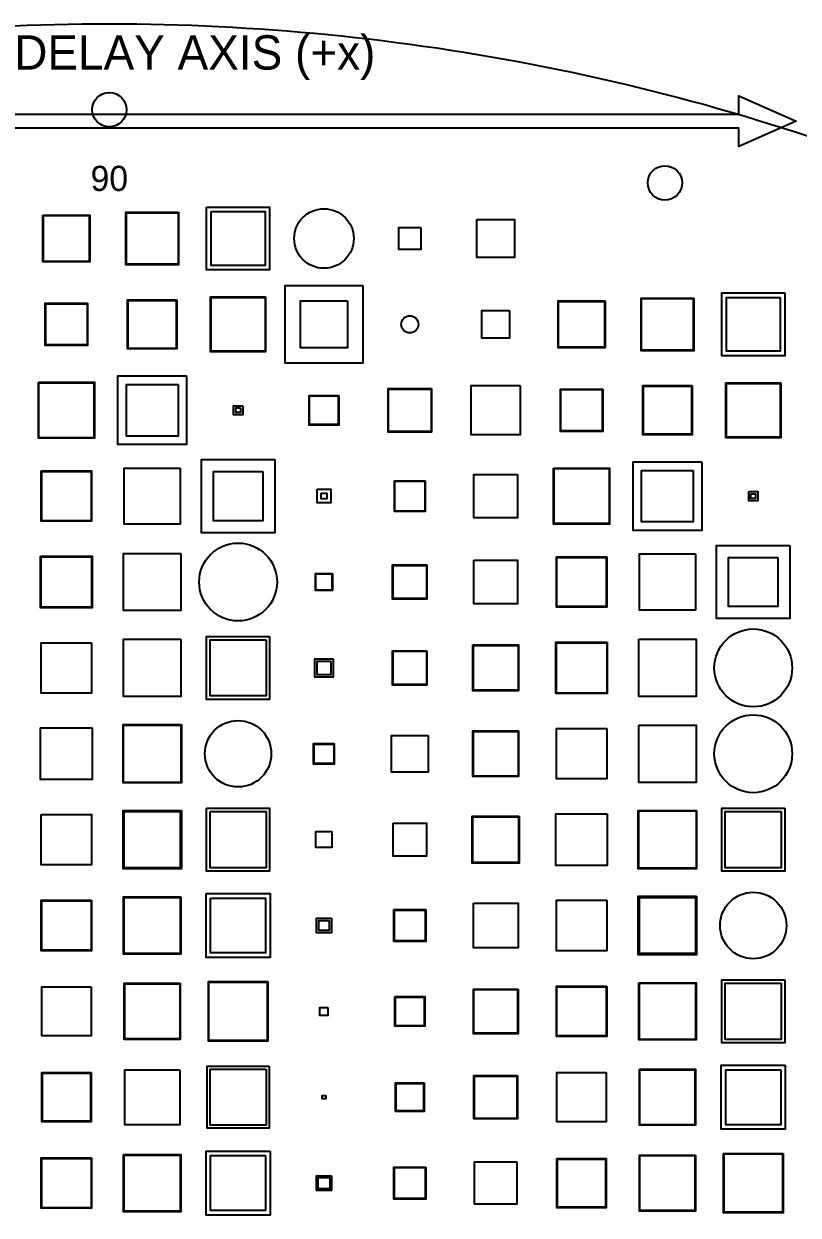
# Model space of a CAD drawing. Header units: millimetres. Extents: x -195 to 195, y -219 to 195.
# Drawn here: x -7.5 to 60.2, y 91 to 195 of the extents above; entities that cross this region are included whole.
import ezdxf
from ezdxf.enums import TextEntityAlignment as Align

# ---------------------------------------------------------------- set-up
doc = ezdxf.new("R2010")
doc.units = ezdxf.units.MM
for name, color, linetype in [('DRILL', 6, 'Continuous'), ('M1', 1, 'Continuous'), ('M2', 30, 'Continuous'), ('M3', 5, 'Continuous'), ('M4', 3, 'Continuous'), ('NPTH', 9, 'Continuous'), ('OUTLINE', 7, 'Continuous'), ('SILK_TOP', 7, 'Continuous')]:
    doc.layers.add(name, color=color, linetype=linetype)

msp = doc.modelspace()

# ---------------------------------------------------------------- linework, layer by layer
at = {"layer": 'DRILL'}
for centre, radius in [((18.75, 176.25), 2.6), ((26.25, 168.75), 0.75), ((11.25, 146.25), 3.4), ((56.25, 138.75), 3.4), ((56.25, 131.25), 3.4), ((11.25, 131.25), 2.9), ((56.25, 116.25), 2.9)]:
    msp.add_circle(centre, radius, dxfattribs=at)
at = {"layer": 'M1'}
for points in [[(-5.75, 178.25), (-1.75, 178.25), (-1.75, 174.25), (-5.75, 174.25)], [(6, 178.5), (6, 174), (1.5, 174), (1.5, 178.5)], [(8.9, 178.6), (13.6, 178.6), (13.6, 173.9), (8.9, 173.9)], [(27.2, 177.2), (27.2, 175.3), (25.3, 175.3), (25.3, 177.2)], [(32.1, 177.9), (35.4, 177.9), (35.4, 174.6), (32.1, 174.6)], [(5.9, 170.9), (5.9, 166.6), (1.6, 166.6), (1.6, 170.9)], [(13.6, 171.1), (13.6, 166.4), (8.9, 166.4), (8.9, 171.1)], [(20.8, 170.8), (20.8, 166.7), (16.7, 166.7), (16.7, 170.8)], [(43.25, 170.75), (43.25, 166.75), (39.25, 166.75), (39.25, 170.75)], [(51, 171), (51, 166.5), (46.5, 166.5), (46.5, 171)], [(58.6, 171.1), (58.6, 166.4), (53.9, 166.4), (53.9, 171.1)], [(-1.9, 170.6), (-1.9, 166.9), (-5.6, 166.9), (-5.6, 170.6)], [(34.95, 169.95), (34.95, 167.55), (32.55, 167.55), (32.55, 169.95)], [(-6.2, 163.7), (-1.3, 163.7), (-1.3, 158.8), (-6.2, 158.8)], [(6.75, 164.25), (6.75, 158.25), (0.75, 158.25), (0.75, 164.25)], [(35.9, 163.4), (35.9, 159.1), (31.6, 159.1), (31.6, 163.4)], [(50.9, 163.4), (50.9, 159.1), (46.6, 159.1), (46.6, 163.4)], [(58.6, 163.6), (58.6, 158.9), (53.9, 158.9), (53.9, 163.6)], [(20, 162.5), (20, 160), (17.5, 160), (17.5, 162.5)], [(28.1, 163.1), (28.1, 159.4), (24.4, 159.4), (24.4, 163.1)], [(43.1, 163.1), (43.1, 159.4), (39.4, 159.4), (39.4, 163.1)], [(11.65, 161.65), (11.65, 160.85), (10.85, 160.85), (10.85, 161.65)], [(6.2, 156.2), (6.2, 151.3), (1.3, 151.3), (1.3, 156.2)], [(38.8, 156.2), (43.7, 156.2), (43.7, 151.3), (38.8, 151.3)], [(51.75, 156.75), (51.75, 150.75), (45.75, 150.75), (45.75, 156.75)], [(-5.9, 155.9), (-1.6, 155.9), (-1.6, 151.6), (-5.9, 151.6)], [(13.4, 155.9), (13.4, 151.6), (9.1, 151.6), (9.1, 155.9)], [(27.6, 155.1), (27.6, 152.4), (24.9, 152.4), (24.9, 155.1)], [(35.65, 155.65), (35.65, 151.85), (31.85, 151.85), (31.85, 155.65)], [(18.5, 154), (19, 154), (19, 153.5), (18.5, 153.5)], [(55.85, 154.15), (56.65, 154.15), (56.65, 153.35), (55.85, 153.35)], [(-5.95, 148.45), (-1.55, 148.45), (-1.55, 144.05), (-5.95, 144.05)], [(6.25, 148.75), (6.25, 143.75), (1.25, 143.75), (1.25, 148.75)], [(31.85, 148.15), (35.65, 148.15), (35.65, 144.35), (31.85, 144.35)], [(43.4, 148.4), (43.4, 144.1), (39.1, 144.1), (39.1, 148.4)], [(51.2, 148.7), (51.2, 143.8), (46.3, 143.8), (46.3, 148.7)], [(58.4, 148.4), (58.4, 144.1), (54.1, 144.1), (54.1, 148.4)], [(19.45, 146.95), (19.45, 145.55), (18.05, 145.55), (18.05, 146.95)], [(27.7, 147.7), (27.7, 144.8), (24.8, 144.8), (24.8, 147.7)], [(-1.55, 140.95), (-1.55, 136.55), (-5.95, 136.55), (-5.95, 140.95)], [(6.25, 141.25), (6.25, 136.25), (1.25, 136.25), (1.25, 141.25)], [(13.7, 141.2), (13.7, 136.3), (8.8, 136.3), (8.8, 141.2)], [(31.8, 140.7), (35.7, 140.7), (35.7, 136.8), (31.8, 136.8)], [(43.45, 140.95), (43.45, 136.55), (39.05, 136.55), (39.05, 140.95)], [(46.25, 141.25), (51.25, 141.25), (51.25, 136.25), (46.25, 136.25)], [(19.55, 139.55), (19.55, 137.95), (17.95, 137.95), (17.95, 139.55)], [(27.7, 140.2), (27.7, 137.3), (24.8, 137.3), (24.8, 140.2)], [(-1.5, 133.5), (-1.5, 129), (-6, 129), (-6, 133.5)], [(6.25, 133.75), (6.25, 128.75), (1.25, 128.75), (1.25, 133.75)], [(35.7, 133.2), (35.7, 129.3), (31.8, 129.3), (31.8, 133.2)], [(43.45, 133.45), (43.45, 129.05), (39.05, 129.05), (39.05, 133.45)], [(46.25, 133.75), (51.25, 133.75), (51.25, 128.75), (46.25, 128.75)], [(19.65, 132.15), (19.65, 130.35), (17.85, 130.35), (17.85, 132.15)], [(27.85, 132.85), (27.85, 129.65), (24.65, 129.65), (24.65, 132.85)], [(-5.95, 125.95), (-1.55, 125.95), (-1.55, 121.55), (-5.95, 121.55)], [(6.2, 126.2), (6.2, 121.3), (1.3, 121.3), (1.3, 126.2)], [(8.8, 126.2), (13.7, 126.2), (13.7, 121.3), (8.8, 121.3)], [(43.5, 126), (43.5, 121.5), (39, 121.5), (39, 126)], [(51.25, 126.25), (51.25, 121.25), (46.25, 121.25), (46.25, 126.25)], [(58.7, 126.2), (58.7, 121.3), (53.8, 121.3), (53.8, 126.2)], [(24.8, 125.2), (27.7, 125.2), (27.7, 122.3), (24.8, 122.3)], [(35.75, 125.75), (35.75, 121.75), (31.75, 121.75), (31.75, 125.75)], [(19.45, 124.45), (19.45, 123.05), (18.05, 123.05), (18.05, 124.45)], [(6.25, 118.75), (6.25, 113.75), (1.25, 113.75), (1.25, 118.75)], [(8.45, 119.05), (14.05, 119.05), (14.05, 113.45), (8.45, 113.45)], [(51.2, 118.7), (51.2, 113.8), (46.3, 113.8), (46.3, 118.7)], [(-1.6, 118.4), (-1.6, 114.1), (-5.9, 114.1), (-5.9, 118.4)], [(27.65, 117.65), (27.65, 114.85), (24.85, 114.85), (24.85, 117.65)], [(31.8, 118.2), (35.7, 118.2), (35.7, 114.3), (31.8, 114.3)], [(43.45, 118.45), (43.45, 114.05), (39.05, 114.05), (39.05, 118.45)], [(19.4, 116.9), (19.4, 115.6), (18.1, 115.6), (18.1, 116.9)], [(-1.6, 110.9), (-1.6, 106.6), (-5.9, 106.6), (-5.9, 110.9)], [(6.2, 111.2), (6.2, 106.3), (1.3, 106.3), (1.3, 111.2)], [(13.8, 111.3), (13.8, 106.2), (8.7, 106.2), (8.7, 111.3)], [(35.7, 110.7), (35.7, 106.8), (31.8, 106.8), (31.8, 110.7)], [(43.4, 110.9), (43.4, 106.6), (39.1, 106.6), (39.1, 110.9)], [(46.25, 111.25), (51.25, 111.25), (51.25, 106.25), (46.25, 106.25)], [(58.7, 111.2), (58.7, 106.3), (53.8, 106.3), (53.8, 111.2)], [(25, 110), (27.5, 110), (27.5, 107.5), (25, 107.5)], [(19.1, 109.1), (19.1, 108.4), (18.4, 108.4), (18.4, 109.1)], [(59.05, 104.05), (59.05, 98.45), (53.45, 98.45), (53.45, 104.05)], [(-1.65, 103.35), (-1.65, 99.15), (-5.85, 99.15), (-5.85, 103.35)], [(6.15, 103.65), (6.15, 98.85), (1.35, 98.85), (1.35, 103.65)], [(13.7, 103.7), (13.7, 98.8), (8.8, 98.8), (8.8, 103.7)], [(35.6, 103.1), (35.6, 99.4), (31.9, 99.4), (31.9, 103.1)], [(43.4, 103.4), (43.4, 99.1), (39.1, 99.1), (39.1, 103.4)], [(46.3, 103.7), (51.2, 103.7), (51.2, 98.8), (46.3, 98.8)], [(27.45, 102.45), (27.45, 100.05), (25.05, 100.05), (25.05, 102.45)], [(18.9, 101.4), (18.9, 101.1), (18.6, 101.1), (18.6, 101.4)], [(-1.6, 95.9), (-1.6, 91.6), (-5.9, 91.6), (-5.9, 95.9)], [(1.25, 96.25), (6.25, 96.25), (6.25, 91.25), (1.25, 91.25)], [(13.65, 96.15), (13.65, 91.35), (8.85, 91.35), (8.85, 96.15)], [(39.15, 95.85), (43.35, 95.85), (43.35, 91.65), (39.15, 91.65)], [(51.2, 96.2), (51.2, 91.3), (46.3, 91.3), (46.3, 96.2)], [(58.8, 96.3), (58.8, 91.2), (53.7, 91.2), (53.7, 96.3)], [(27.65, 95.15), (27.65, 92.35), (24.85, 92.35), (24.85, 95.15)], [(35.6, 95.6), (35.6, 91.9), (31.9, 91.9), (31.9, 95.6)], [(19.25, 94.25), (19.25, 93.25), (18.25, 93.25), (18.25, 94.25)]]:
    msp.add_lwpolyline(points, close=True, dxfattribs=at)
at = {"layer": 'M2'}
for points in [[(8.5, 179), (14, 179), (14, 173.5), (8.5, 173.5)], [(-5.8, 178.3), (-1.7, 178.3), (-1.7, 174.2), (-5.8, 174.2)], [(6.05, 178.55), (6.05, 173.95), (1.45, 173.95), (1.45, 178.55)], [(27.2, 177.2), (27.2, 175.3), (25.3, 175.3), (25.3, 177.2)], [(32.1, 177.9), (35.4, 177.9), (35.4, 174.6), (32.1, 174.6)], [(22.15, 172.15), (22.15, 165.35), (15.35, 165.35), (15.35, 172.15)], [(5.85, 170.85), (5.85, 166.65), (1.65, 166.65), (1.65, 170.85)], [(13.65, 171.15), (13.65, 166.35), (8.85, 166.35), (8.85, 171.15)], [(43.3, 170.8), (43.3, 166.7), (39.2, 166.7), (39.2, 170.8)], [(51.05, 171.05), (51.05, 166.45), (46.45, 166.45), (46.45, 171.05)], [(59, 171.5), (59, 166), (53.5, 166), (53.5, 171.5)], [(-1.95, 170.55), (-1.95, 166.95), (-5.55, 166.95), (-5.55, 170.55)], [(34.95, 169.95), (34.95, 167.55), (32.55, 167.55), (32.55, 169.95)], [(-6.15, 163.65), (-1.35, 163.65), (-1.35, 158.85), (-6.15, 158.85)], [(6, 163.5), (6, 159), (1.5, 159), (1.5, 163.5)], [(35.9, 163.4), (35.9, 159.1), (31.6, 159.1), (31.6, 163.4)], [(58.65, 163.65), (58.65, 158.85), (53.85, 158.85), (53.85, 163.65)], [(20.05, 162.55), (20.05, 159.95), (17.45, 159.95), (17.45, 162.55)], [(28.15, 163.15), (28.15, 159.35), (24.35, 159.35), (24.35, 163.15)], [(43.05, 163.05), (43.05, 159.45), (39.45, 159.45), (39.45, 163.05)], [(50.85, 163.35), (50.85, 159.15), (46.65, 159.15), (46.65, 163.35)], [(11.45, 161.45), (11.45, 161.05), (11.05, 161.05), (11.05, 161.45)], [(6.2, 156.2), (6.2, 151.3), (1.3, 151.3), (1.3, 156.2)], [(14.45, 156.95), (14.45, 150.55), (8.05, 150.55), (8.05, 156.95)], [(38.85, 156.15), (43.65, 156.15), (43.65, 151.35), (38.85, 151.35)], [(-5.95, 155.95), (-1.55, 155.95), (-1.55, 151.55), (-5.95, 151.55)], [(27.55, 155.05), (27.55, 152.45), (24.95, 152.45), (24.95, 155.05)], [(35.65, 155.65), (35.65, 151.85), (31.85, 151.85), (31.85, 155.65)], [(51, 156), (51, 151.5), (46.5, 151.5), (46.5, 156)], [(18.15, 154.35), (19.35, 154.35), (19.35, 153.15), (18.15, 153.15)], [(56.05, 153.95), (56.45, 153.95), (56.45, 153.55), (56.05, 153.55)], [(59.45, 149.45), (59.45, 143.05), (53.05, 143.05), (53.05, 149.45)], [(-6, 148.5), (-1.5, 148.5), (-1.5, 144), (-6, 144)], [(6.25, 148.75), (6.25, 143.75), (1.25, 143.75), (1.25, 148.75)], [(31.85, 148.15), (35.65, 148.15), (35.65, 144.35), (31.85, 144.35)], [(43.45, 148.45), (43.45, 144.05), (39.05, 144.05), (39.05, 148.45)], [(51.2, 148.7), (51.2, 143.8), (46.3, 143.8), (46.3, 148.7)], [(19.5, 147), (19.5, 145.5), (18, 145.5), (18, 147)], [(27.75, 147.75), (27.75, 144.75), (24.75, 144.75), (24.75, 147.75)], [(-1.55, 140.95), (-1.55, 136.55), (-5.95, 136.55), (-5.95, 140.95)], [(6.25, 141.25), (6.25, 136.25), (1.25, 136.25), (1.25, 141.25)], [(14, 141.5), (14, 136), (8.5, 136), (8.5, 141.5)], [(31.75, 140.75), (35.75, 140.75), (35.75, 136.75), (31.75, 136.75)], [(43.5, 141), (43.5, 136.5), (39, 136.5), (39, 141)], [(46.25, 141.25), (51.25, 141.25), (51.25, 136.25), (46.25, 136.25)], [(27.75, 140.25), (27.75, 137.25), (24.75, 137.25), (24.75, 140.25)], [(19.35, 139.35), (19.35, 138.15), (18.15, 138.15), (18.15, 139.35)], [(-1.5, 133.5), (-1.5, 129), (-6, 129), (-6, 133.5)], [(6.3, 133.8), (6.3, 128.7), (1.2, 128.7), (1.2, 133.8)], [(35.75, 133.25), (35.75, 129.25), (31.75, 129.25), (31.75, 133.25)], [(43.45, 133.45), (43.45, 129.05), (39.05, 129.05), (39.05, 133.45)], [(46.25, 133.75), (51.25, 133.75), (51.25, 128.75), (46.25, 128.75)], [(27.85, 132.85), (27.85, 129.65), (24.65, 129.65), (24.65, 132.85)], [(19.6, 132.1), (19.6, 130.4), (17.9, 130.4), (17.9, 132.1)], [(-5.95, 125.95), (-1.55, 125.95), (-1.55, 121.55), (-5.95, 121.55)], [(6.3, 126.3), (6.3, 121.2), (1.2, 121.2), (1.2, 126.3)], [(8.5, 126.5), (14, 126.5), (14, 121), (8.5, 121)], [(43.5, 126), (43.5, 121.5), (39, 121.5), (39, 126)], [(51.3, 126.3), (51.3, 121.2), (46.2, 121.2), (46.2, 126.3)], [(59, 126.5), (59, 121), (53.5, 121), (53.5, 126.5)], [(24.8, 125.2), (27.7, 125.2), (27.7, 122.3), (24.8, 122.3)], [(35.8, 125.8), (35.8, 121.7), (31.7, 121.7), (31.7, 125.8)], [(19.45, 124.45), (19.45, 123.05), (18.05, 123.05), (18.05, 124.45)], [(6.2, 118.7), (6.2, 113.8), (1.3, 113.8), (1.3, 118.7)], [(8.85, 118.65), (13.65, 118.65), (13.65, 113.85), (8.85, 113.85)], [(51.3, 118.8), (51.3, 113.7), (46.2, 113.7), (46.2, 118.8)], [(-1.55, 118.45), (-1.55, 114.05), (-5.95, 114.05), (-5.95, 118.45)], [(27.6, 117.6), (27.6, 114.9), (24.9, 114.9), (24.9, 117.6)], [(31.8, 118.2), (35.7, 118.2), (35.7, 114.3), (31.8, 114.3)], [(43.45, 118.45), (43.45, 114.05), (39.05, 114.05), (39.05, 118.45)], [(19.2, 116.7), (19.2, 115.8), (18.3, 115.8), (18.3, 116.7)], [(13.85, 111.35), (13.85, 106.15), (8.65, 106.15), (8.65, 111.35)], [(59, 111.5), (59, 106), (53.5, 106), (53.5, 111.5)], [(-1.6, 110.9), (-1.6, 106.6), (-5.9, 106.6), (-5.9, 110.9)], [(6.15, 111.15), (6.15, 106.35), (1.35, 106.35), (1.35, 111.15)], [(35.65, 110.65), (35.65, 106.85), (31.85, 106.85), (31.85, 110.65)], [(43.45, 110.95), (43.45, 106.55), (39.05, 106.55), (39.05, 110.95)], [(46.3, 111.2), (51.2, 111.2), (51.2, 106.3), (46.3, 106.3)], [(24.95, 110.05), (27.55, 110.05), (27.55, 107.45), (24.95, 107.45)], [(19.1, 109.1), (19.1, 108.4), (18.4, 108.4), (18.4, 109.1)], [(-1.6, 103.4), (-1.6, 99.1), (-5.9, 99.1), (-5.9, 103.4)], [(6.15, 103.65), (6.15, 98.85), (1.35, 98.85), (1.35, 103.65)], [(13.95, 103.95), (13.95, 98.55), (8.55, 98.55), (8.55, 103.95)], [(35.65, 103.15), (35.65, 99.35), (31.85, 99.35), (31.85, 103.15)], [(43.4, 103.4), (43.4, 99.1), (39.1, 99.1), (39.1, 103.4)], [(46.35, 103.65), (51.15, 103.65), (51.15, 98.85), (46.35, 98.85)], [(58.65, 103.65), (58.65, 98.85), (53.85, 98.85), (53.85, 103.65)], [(27.5, 102.5), (27.5, 100), (25, 100), (25, 102.5)], [(18.9, 101.4), (18.9, 101.1), (18.6, 101.1), (18.6, 101.4)], [(-1.55, 95.95), (-1.55, 91.55), (-5.95, 91.55), (-5.95, 95.95)], [(1.3, 96.2), (6.2, 96.2), (6.2, 91.3), (1.3, 91.3)], [(14.05, 96.55), (14.05, 90.95), (8.45, 90.95), (8.45, 96.55)], [(39.1, 95.9), (43.4, 95.9), (43.4, 91.6), (39.1, 91.6)], [(51.15, 96.15), (51.15, 91.35), (46.35, 91.35), (46.35, 96.15)], [(58.85, 96.35), (58.85, 91.15), (53.65, 91.15), (53.65, 96.35)], [(27.6, 95.1), (27.6, 92.4), (24.9, 92.4), (24.9, 95.1)], [(35.6, 95.6), (35.6, 91.9), (31.9, 91.9), (31.9, 95.6)], [(19.4, 94.4), (19.4, 93.1), (18.1, 93.1), (18.1, 94.4)]]:
    msp.add_lwpolyline(points, close=True, dxfattribs=at)
at = {"layer": 'M3'}
for points in [[(-5.75, 178.25), (-1.75, 178.25), (-1.75, 174.25), (-5.75, 174.25)], [(6, 178.5), (6, 174), (1.5, 174), (1.5, 178.5)], [(8.9, 178.6), (13.6, 178.6), (13.6, 173.9), (8.9, 173.9)], [(27.2, 177.2), (27.2, 175.3), (25.3, 175.3), (25.3, 177.2)], [(32.1, 177.9), (35.4, 177.9), (35.4, 174.6), (32.1, 174.6)], [(5.9, 170.9), (5.9, 166.6), (1.6, 166.6), (1.6, 170.9)], [(13.6, 171.1), (13.6, 166.4), (8.9, 166.4), (8.9, 171.1)], [(20.8, 170.8), (20.8, 166.7), (16.7, 166.7), (16.7, 170.8)], [(43.25, 170.75), (43.25, 166.75), (39.25, 166.75), (39.25, 170.75)], [(51, 171), (51, 166.5), (46.5, 166.5), (46.5, 171)], [(58.6, 171.1), (58.6, 166.4), (53.9, 166.4), (53.9, 171.1)], [(-1.9, 170.6), (-1.9, 166.9), (-5.6, 166.9), (-5.6, 170.6)], [(34.95, 169.95), (34.95, 167.55), (32.55, 167.55), (32.55, 169.95)], [(-6.2, 163.7), (-1.3, 163.7), (-1.3, 158.8), (-6.2, 158.8)], [(6.75, 164.25), (6.75, 158.25), (0.75, 158.25), (0.75, 164.25)], [(35.9, 163.4), (35.9, 159.1), (31.6, 159.1), (31.6, 163.4)], [(50.9, 163.4), (50.9, 159.1), (46.6, 159.1), (46.6, 163.4)], [(58.6, 163.6), (58.6, 158.9), (53.9, 158.9), (53.9, 163.6)], [(20, 162.5), (20, 160), (17.5, 160), (17.5, 162.5)], [(28.1, 163.1), (28.1, 159.4), (24.4, 159.4), (24.4, 163.1)], [(43.1, 163.1), (43.1, 159.4), (39.4, 159.4), (39.4, 163.1)], [(11.65, 161.65), (11.65, 160.85), (10.85, 160.85), (10.85, 161.65)], [(6.2, 156.2), (6.2, 151.3), (1.3, 151.3), (1.3, 156.2)], [(38.8, 156.2), (43.7, 156.2), (43.7, 151.3), (38.8, 151.3)], [(51.75, 156.75), (51.75, 150.75), (45.75, 150.75), (45.75, 156.75)], [(-5.9, 155.9), (-1.6, 155.9), (-1.6, 151.6), (-5.9, 151.6)], [(13.4, 155.9), (13.4, 151.6), (9.1, 151.6), (9.1, 155.9)], [(27.6, 155.1), (27.6, 152.4), (24.9, 152.4), (24.9, 155.1)], [(35.65, 155.65), (35.65, 151.85), (31.85, 151.85), (31.85, 155.65)], [(18.5, 154), (19, 154), (19, 153.5), (18.5, 153.5)], [(55.85, 154.15), (56.65, 154.15), (56.65, 153.35), (55.85, 153.35)], [(-5.95, 148.45), (-1.55, 148.45), (-1.55, 144.05), (-5.95, 144.05)], [(6.25, 148.75), (6.25, 143.75), (1.25, 143.75), (1.25, 148.75)], [(31.85, 148.15), (35.65, 148.15), (35.65, 144.35), (31.85, 144.35)], [(43.4, 148.4), (43.4, 144.1), (39.1, 144.1), (39.1, 148.4)], [(51.2, 148.7), (51.2, 143.8), (46.3, 143.8), (46.3, 148.7)], [(58.4, 148.4), (58.4, 144.1), (54.1, 144.1), (54.1, 148.4)], [(19.45, 146.95), (19.45, 145.55), (18.05, 145.55), (18.05, 146.95)], [(27.7, 147.7), (27.7, 144.8), (24.8, 144.8), (24.8, 147.7)], [(-1.55, 140.95), (-1.55, 136.55), (-5.95, 136.55), (-5.95, 140.95)], [(6.25, 141.25), (6.25, 136.25), (1.25, 136.25), (1.25, 141.25)], [(13.7, 141.2), (13.7, 136.3), (8.8, 136.3), (8.8, 141.2)], [(31.8, 140.7), (35.7, 140.7), (35.7, 136.8), (31.8, 136.8)], [(43.45, 140.95), (43.45, 136.55), (39.05, 136.55), (39.05, 140.95)], [(46.25, 141.25), (51.25, 141.25), (51.25, 136.25), (46.25, 136.25)], [(19.55, 139.55), (19.55, 137.95), (17.95, 137.95), (17.95, 139.55)], [(27.7, 140.2), (27.7, 137.3), (24.8, 137.3), (24.8, 140.2)], [(-1.5, 133.5), (-1.5, 129), (-6, 129), (-6, 133.5)], [(6.25, 133.75), (6.25, 128.75), (1.25, 128.75), (1.25, 133.75)], [(35.7, 133.2), (35.7, 129.3), (31.8, 129.3), (31.8, 133.2)], [(43.45, 133.45), (43.45, 129.05), (39.05, 129.05), (39.05, 133.45)], [(46.25, 133.75), (51.25, 133.75), (51.25, 128.75), (46.25, 128.75)], [(19.65, 132.15), (19.65, 130.35), (17.85, 130.35), (17.85, 132.15)], [(27.85, 132.85), (27.85, 129.65), (24.65, 129.65), (24.65, 132.85)], [(-5.95, 125.95), (-1.55, 125.95), (-1.55, 121.55), (-5.95, 121.55)], [(6.2, 126.2), (6.2, 121.3), (1.3, 121.3), (1.3, 126.2)], [(8.8, 126.2), (13.7, 126.2), (13.7, 121.3), (8.8, 121.3)], [(43.5, 126), (43.5, 121.5), (39, 121.5), (39, 126)], [(51.25, 126.25), (51.25, 121.25), (46.25, 121.25), (46.25, 126.25)], [(58.7, 126.2), (58.7, 121.3), (53.8, 121.3), (53.8, 126.2)], [(24.8, 125.2), (27.7, 125.2), (27.7, 122.3), (24.8, 122.3)], [(35.75, 125.75), (35.75, 121.75), (31.75, 121.75), (31.75, 125.75)], [(19.45, 124.45), (19.45, 123.05), (18.05, 123.05), (18.05, 124.45)], [(6.25, 118.75), (6.25, 113.75), (1.25, 113.75), (1.25, 118.75)], [(8.45, 119.05), (14.05, 119.05), (14.05, 113.45), (8.45, 113.45)], [(51.2, 118.7), (51.2, 113.8), (46.3, 113.8), (46.3, 118.7)], [(-1.6, 118.4), (-1.6, 114.1), (-5.9, 114.1), (-5.9, 118.4)], [(27.65, 117.65), (27.65, 114.85), (24.85, 114.85), (24.85, 117.65)], [(31.8, 118.2), (35.7, 118.2), (35.7, 114.3), (31.8, 114.3)], [(43.45, 118.45), (43.45, 114.05), (39.05, 114.05), (39.05, 118.45)], [(19.4, 116.9), (19.4, 115.6), (18.1, 115.6), (18.1, 116.9)], [(-1.6, 110.9), (-1.6, 106.6), (-5.9, 106.6), (-5.9, 110.9)], [(6.2, 111.2), (6.2, 106.3), (1.3, 106.3), (1.3, 111.2)], [(13.8, 111.3), (13.8, 106.2), (8.7, 106.2), (8.7, 111.3)], [(35.7, 110.7), (35.7, 106.8), (31.8, 106.8), (31.8, 110.7)], [(43.4, 110.9), (43.4, 106.6), (39.1, 106.6), (39.1, 110.9)], [(46.25, 111.25), (51.25, 111.25), (51.25, 106.25), (46.25, 106.25)], [(58.7, 111.2), (58.7, 106.3), (53.8, 106.3), (53.8, 111.2)], [(25, 110), (27.5, 110), (27.5, 107.5), (25, 107.5)], [(19.1, 109.1), (19.1, 108.4), (18.4, 108.4), (18.4, 109.1)], [(59.05, 104.05), (59.05, 98.45), (53.45, 98.45), (53.45, 104.05)], [(-1.65, 103.35), (-1.65, 99.15), (-5.85, 99.15), (-5.85, 103.35)], [(6.15, 103.65), (6.15, 98.85), (1.35, 98.85), (1.35, 103.65)], [(13.7, 103.7), (13.7, 98.8), (8.8, 98.8), (8.8, 103.7)], [(35.6, 103.1), (35.6, 99.4), (31.9, 99.4), (31.9, 103.1)], [(43.4, 103.4), (43.4, 99.1), (39.1, 99.1), (39.1, 103.4)], [(46.3, 103.7), (51.2, 103.7), (51.2, 98.8), (46.3, 98.8)], [(27.45, 102.45), (27.45, 100.05), (25.05, 100.05), (25.05, 102.45)], [(18.9, 101.4), (18.9, 101.1), (18.6, 101.1), (18.6, 101.4)], [(-1.6, 95.9), (-1.6, 91.6), (-5.9, 91.6), (-5.9, 95.9)], [(1.25, 96.25), (6.25, 96.25), (6.25, 91.25), (1.25, 91.25)], [(13.65, 96.15), (13.65, 91.35), (8.85, 91.35), (8.85, 96.15)], [(39.15, 95.85), (43.35, 95.85), (43.35, 91.65), (39.15, 91.65)], [(51.2, 96.2), (51.2, 91.3), (46.3, 91.3), (46.3, 96.2)], [(58.8, 96.3), (58.8, 91.2), (53.7, 91.2), (53.7, 96.3)], [(27.65, 95.15), (27.65, 92.35), (24.85, 92.35), (24.85, 95.15)], [(35.6, 95.6), (35.6, 91.9), (31.9, 91.9), (31.9, 95.6)], [(19.25, 94.25), (19.25, 93.25), (18.25, 93.25), (18.25, 94.25)]]:
    msp.add_lwpolyline(points, close=True, dxfattribs=at)
at = {"layer": 'M4'}
for points in [[(8.5, 179), (14, 179), (14, 173.5), (8.5, 173.5)], [(-5.8, 178.3), (-1.7, 178.3), (-1.7, 174.2), (-5.8, 174.2)], [(6.05, 178.55), (6.05, 173.95), (1.45, 173.95), (1.45, 178.55)], [(27.2, 177.2), (27.2, 175.3), (25.3, 175.3), (25.3, 177.2)], [(32.1, 177.9), (35.4, 177.9), (35.4, 174.6), (32.1, 174.6)], [(22.15, 172.15), (22.15, 165.35), (15.35, 165.35), (15.35, 172.15)], [(5.85, 170.85), (5.85, 166.65), (1.65, 166.65), (1.65, 170.85)], [(13.65, 171.15), (13.65, 166.35), (8.85, 166.35), (8.85, 171.15)], [(43.3, 170.8), (43.3, 166.7), (39.2, 166.7), (39.2, 170.8)], [(51.05, 171.05), (51.05, 166.45), (46.45, 166.45), (46.45, 171.05)], [(59, 171.5), (59, 166), (53.5, 166), (53.5, 171.5)], [(-1.95, 170.55), (-1.95, 166.95), (-5.55, 166.95), (-5.55, 170.55)], [(34.95, 169.95), (34.95, 167.55), (32.55, 167.55), (32.55, 169.95)], [(-6.15, 163.65), (-1.35, 163.65), (-1.35, 158.85), (-6.15, 158.85)], [(6, 163.5), (6, 159), (1.5, 159), (1.5, 163.5)], [(35.9, 163.4), (35.9, 159.1), (31.6, 159.1), (31.6, 163.4)], [(58.65, 163.65), (58.65, 158.85), (53.85, 158.85), (53.85, 163.65)], [(20.05, 162.55), (20.05, 159.95), (17.45, 159.95), (17.45, 162.55)], [(28.15, 163.15), (28.15, 159.35), (24.35, 159.35), (24.35, 163.15)], [(43.05, 163.05), (43.05, 159.45), (39.45, 159.45), (39.45, 163.05)], [(50.85, 163.35), (50.85, 159.15), (46.65, 159.15), (46.65, 163.35)], [(11.45, 161.45), (11.45, 161.05), (11.05, 161.05), (11.05, 161.45)], [(6.2, 156.2), (6.2, 151.3), (1.3, 151.3), (1.3, 156.2)], [(14.45, 156.95), (14.45, 150.55), (8.05, 150.55), (8.05, 156.95)], [(38.85, 156.15), (43.65, 156.15), (43.65, 151.35), (38.85, 151.35)], [(-5.95, 155.95), (-1.55, 155.95), (-1.55, 151.55), (-5.95, 151.55)], [(27.55, 155.05), (27.55, 152.45), (24.95, 152.45), (24.95, 155.05)], [(35.65, 155.65), (35.65, 151.85), (31.85, 151.85), (31.85, 155.65)], [(51, 156), (51, 151.5), (46.5, 151.5), (46.5, 156)], [(18.15, 154.35), (19.35, 154.35), (19.35, 153.15), (18.15, 153.15)], [(56.05, 153.95), (56.45, 153.95), (56.45, 153.55), (56.05, 153.55)], [(59.45, 149.45), (59.45, 143.05), (53.05, 143.05), (53.05, 149.45)], [(-6, 148.5), (-1.5, 148.5), (-1.5, 144), (-6, 144)], [(6.25, 148.75), (6.25, 143.75), (1.25, 143.75), (1.25, 148.75)], [(31.85, 148.15), (35.65, 148.15), (35.65, 144.35), (31.85, 144.35)], [(43.45, 148.45), (43.45, 144.05), (39.05, 144.05), (39.05, 148.45)], [(51.2, 148.7), (51.2, 143.8), (46.3, 143.8), (46.3, 148.7)], [(19.5, 147), (19.5, 145.5), (18, 145.5), (18, 147)], [(27.75, 147.75), (27.75, 144.75), (24.75, 144.75), (24.75, 147.75)], [(-1.55, 140.95), (-1.55, 136.55), (-5.95, 136.55), (-5.95, 140.95)], [(6.25, 141.25), (6.25, 136.25), (1.25, 136.25), (1.25, 141.25)], [(14, 141.5), (14, 136), (8.5, 136), (8.5, 141.5)], [(31.75, 140.75), (35.75, 140.75), (35.75, 136.75), (31.75, 136.75)], [(43.5, 141), (43.5, 136.5), (39, 136.5), (39, 141)], [(46.25, 141.25), (51.25, 141.25), (51.25, 136.25), (46.25, 136.25)], [(27.75, 140.25), (27.75, 137.25), (24.75, 137.25), (24.75, 140.25)], [(19.35, 139.35), (19.35, 138.15), (18.15, 138.15), (18.15, 139.35)], [(-1.5, 133.5), (-1.5, 129), (-6, 129), (-6, 133.5)], [(6.3, 133.8), (6.3, 128.7), (1.2, 128.7), (1.2, 133.8)], [(35.75, 133.25), (35.75, 129.25), (31.75, 129.25), (31.75, 133.25)], [(43.45, 133.45), (43.45, 129.05), (39.05, 129.05), (39.05, 133.45)], [(46.25, 133.75), (51.25, 133.75), (51.25, 128.75), (46.25, 128.75)], [(27.85, 132.85), (27.85, 129.65), (24.65, 129.65), (24.65, 132.85)], [(19.6, 132.1), (19.6, 130.4), (17.9, 130.4), (17.9, 132.1)], [(-5.95, 125.95), (-1.55, 125.95), (-1.55, 121.55), (-5.95, 121.55)], [(6.3, 126.3), (6.3, 121.2), (1.2, 121.2), (1.2, 126.3)], [(8.5, 126.5), (14, 126.5), (14, 121), (8.5, 121)], [(43.5, 126), (43.5, 121.5), (39, 121.5), (39, 126)], [(51.3, 126.3), (51.3, 121.2), (46.2, 121.2), (46.2, 126.3)], [(59, 126.5), (59, 121), (53.5, 121), (53.5, 126.5)], [(24.8, 125.2), (27.7, 125.2), (27.7, 122.3), (24.8, 122.3)], [(35.8, 125.8), (35.8, 121.7), (31.7, 121.7), (31.7, 125.8)], [(19.45, 124.45), (19.45, 123.05), (18.05, 123.05), (18.05, 124.45)], [(6.2, 118.7), (6.2, 113.8), (1.3, 113.8), (1.3, 118.7)], [(8.85, 118.65), (13.65, 118.65), (13.65, 113.85), (8.85, 113.85)], [(51.3, 118.8), (51.3, 113.7), (46.2, 113.7), (46.2, 118.8)], [(-1.55, 118.45), (-1.55, 114.05), (-5.95, 114.05), (-5.95, 118.45)], [(27.6, 117.6), (27.6, 114.9), (24.9, 114.9), (24.9, 117.6)], [(31.8, 118.2), (35.7, 118.2), (35.7, 114.3), (31.8, 114.3)], [(43.45, 118.45), (43.45, 114.05), (39.05, 114.05), (39.05, 118.45)], [(19.2, 116.7), (19.2, 115.8), (18.3, 115.8), (18.3, 116.7)], [(13.85, 111.35), (13.85, 106.15), (8.65, 106.15), (8.65, 111.35)], [(59, 111.5), (59, 106), (53.5, 106), (53.5, 111.5)], [(-1.6, 110.9), (-1.6, 106.6), (-5.9, 106.6), (-5.9, 110.9)], [(6.15, 111.15), (6.15, 106.35), (1.35, 106.35), (1.35, 111.15)], [(35.65, 110.65), (35.65, 106.85), (31.85, 106.85), (31.85, 110.65)], [(43.45, 110.95), (43.45, 106.55), (39.05, 106.55), (39.05, 110.95)], [(46.3, 111.2), (51.2, 111.2), (51.2, 106.3), (46.3, 106.3)], [(24.95, 110.05), (27.55, 110.05), (27.55, 107.45), (24.95, 107.45)], [(19.1, 109.1), (19.1, 108.4), (18.4, 108.4), (18.4, 109.1)], [(-1.6, 103.4), (-1.6, 99.1), (-5.9, 99.1), (-5.9, 103.4)], [(6.15, 103.65), (6.15, 98.85), (1.35, 98.85), (1.35, 103.65)], [(13.95, 103.95), (13.95, 98.55), (8.55, 98.55), (8.55, 103.95)], [(35.65, 103.15), (35.65, 99.35), (31.85, 99.35), (31.85, 103.15)], [(43.4, 103.4), (43.4, 99.1), (39.1, 99.1), (39.1, 103.4)], [(46.35, 103.65), (51.15, 103.65), (51.15, 98.85), (46.35, 98.85)], [(58.65, 103.65), (58.65, 98.85), (53.85, 98.85), (53.85, 103.65)], [(27.5, 102.5), (27.5, 100), (25, 100), (25, 102.5)], [(18.9, 101.4), (18.9, 101.1), (18.6, 101.1), (18.6, 101.4)], [(-1.55, 95.95), (-1.55, 91.55), (-5.95, 91.55), (-5.95, 95.95)], [(1.3, 96.2), (6.2, 96.2), (6.2, 91.3), (1.3, 91.3)], [(14.05, 96.55), (14.05, 90.95), (8.45, 90.95), (8.45, 96.55)], [(39.1, 95.9), (43.4, 95.9), (43.4, 91.6), (39.1, 91.6)], [(51.15, 96.15), (51.15, 91.35), (46.35, 91.35), (46.35, 96.15)], [(58.85, 96.35), (58.85, 91.15), (53.65, 91.15), (53.65, 96.35)], [(27.6, 95.1), (27.6, 92.4), (24.9, 92.4), (24.9, 95.1)], [(35.6, 95.6), (35.6, 91.9), (31.9, 91.9), (31.9, 95.6)], [(19.4, 94.4), (19.4, 93.1), (18.1, 93.1), (18.1, 94.4)]]:
    msp.add_lwpolyline(points, close=True, dxfattribs=at)
at = {"layer": 'NPTH'}
for centre in [(0, 187.5), (48.53, 181.11)]:
    msp.add_circle(centre, 1.5, dxfattribs=at)
at = {"layer": 'OUTLINE'}
msp.add_lwpolyline([(-8.37, 194.82), (-7.18, 194.87), (-5.98, 194.91), (-4.79, 194.94), (-3.59, 194.97), (-2.39, 194.99), (-1.2, 195), (0, 195), (1.2, 195), (2.39, 194.99), (3.59, 194.97), (4.79, 194.94), (5.98, 194.91), (7.18, 194.87), (8.37, 194.82), (9.57, 194.77), (10.76, 194.7), (11.96, 194.63), (13.15, 194.56), (14.35, 194.47), (15.54, 194.38), (16.73, 194.28), (17.92, 194.17), (19.11, 194.06), (20.3, 193.94), (21.49, 193.81), (22.68, 193.68), (23.87, 193.53), (25.06, 193.38), (26.24, 193.23), (27.43, 193.06), (28.61, 192.89), (29.8, 192.71), (30.98, 192.52), (32.16, 192.33), (33.34, 192.13), (34.52, 191.92), (35.69, 191.71), (36.87, 191.48), (38.04, 191.25), (39.22, 191.02), (40.39, 190.77), (41.56, 190.52), (42.72, 190.26), (43.89, 190), (45.06, 189.72), (46.22, 189.44), (47.38, 189.16), (48.54, 188.86), (49.7, 188.56), (50.85, 188.25), (52.01, 187.94), (53.16, 187.61), (54.31, 187.28), (55.46, 186.95), (56.61, 186.6), (57.75, 186.25), (58.89, 185.89), (60.03, 185.53), (61.17, 185.16)], dxfattribs=at)
at = {"layer": 'SILK_TOP'}
msp.add_lwpolyline([(-60, 185.9), (-60, 187.1), (55, 187.1), (55, 188.7), (60, 186.5), (55, 184.3), (55, 185.9)], close=True, dxfattribs=at)

# ---------------------------------------------------------------- texts
for s, height, p in [('PHASE-DELAY AXIS (+x)', 3, (0, 192.5)), ('90', 2.2, (0, 181.5))]:
    msp.add_text(s, height=height, dxfattribs=at).set_placement(p, align=Align.MIDDLE_CENTER)

doc.saveas('drawing.dxf')
